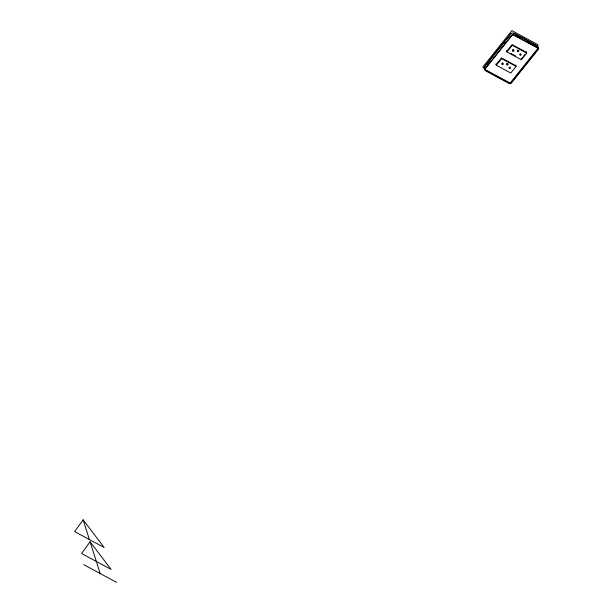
<?xml version="1.0" encoding="UTF-8"?>
<svg xmlns="http://www.w3.org/2000/svg" width="613" height="613" viewBox="0 0 613 613"><rect width="100%" height="100%" fill="white"/><g stroke="black" fill="none" stroke-linecap="round" stroke-linejoin="round"><path stroke-width="0.92" d="M83.13 519.809L74.633 531.578L104.141 547.493L83.13 519.809L89.383 539.532M90.08 541.723L81.583 553.493L111.091 569.408L90.08 541.723L96.341 561.454M484.691 69.545A2.069 1.716 -17.6 0 1 484.262 67.154L510.874 33.868A2.069 1.716 -17.6 0 1 513.725 33.24A276.302 96.31 38.7 0 1 537.494 46.059A2.069 1.716 -17.6 0 1 537.923 48.458M487.511 65.162L488.691 63.691M489.864 62.22L491.044 60.748M504.583 43.814L505.763 42.343M496.116 64.603L501.442 57.944L515.862 65.729M506.759 51.285L512.085 44.634L526.513 52.412M496.323 65.262L501.649 58.603L516.069 66.38L510.752 73.039L496.323 65.262L495.909 63.944M506.974 51.944L512.292 45.293L526.72 53.07L521.395 59.729L506.974 51.944L506.553 50.634M521.188 59.07L522.368 57.591M523.556 56.112L524.736 54.634M536.927 46.282L538.107 44.795L511.886 30.65L482.845 66.955L484.485 67.844M513.725 33.24L537.494 46.059M516.016 35.868L520.085 38.067M527.41 42.021L529.042 42.895M533.111 45.094L534.743 45.967M510.767 53.454L515.579 56.044M83.774 564.665L116.554 582.35M526.299 51.753L526.72 53.07M515.656 65.07L516.069 66.38M96.685 562.55L100.164 573.507M506.851 63.637A0.774 0.644 -17.6 0 1 507.411 63.453M502.047 63.193A0.774 0.644 -17.6 0 1 502.606 63.001M484.262 67.154A494.354 214.32 -61.7 0 1 510.874 33.868M537.18 47.285A1.379 1.149 -17.6 0 1 537.471 48.902L510.974 82.035A1.379 1.149 -17.6 0 1 509.051 82.464L485.442 69.729A1.379 1.149 -17.6 0 1 484.891 68.717M517.502 50.327A0.774 0.644 -17.6 0 1 518.062 50.136M512.698 49.875A0.774 0.644 -17.6 0 1 513.257 49.691M511.564 35.416L485.006 68.633A1.755 1.456 -17.6 0 0 485.366 70.664L509.058 83.445A1.755 1.456 -17.6 0 0 511.48 82.908L538.038 49.699A1.755 1.456 -17.6 0 0 537.678 47.668L513.985 34.887A1.755 1.456 -17.6 0 0 511.564 35.416M511.863 35.638L485.366 68.763A1.379 1.149 -17.6 0 0 485.649 70.388L509.257 83.115A1.379 1.149 -17.6 0 0 511.181 82.694L537.678 49.561A1.379 1.149 -17.6 0 0 537.386 47.944L513.786 35.209A1.379 1.149 -17.6 0 0 511.863 35.638M509.526 68.395A0.774 0.644 -17.6 0 0 510.56 67.599A0.774 0.644 -17.6 0 0 509.326 67.3A0.774 0.644 -17.6 0 0 509.526 68.395M507.12 64.955A0.774 0.644 -17.6 0 0 508.146 64.158A0.774 0.644 -17.6 0 0 506.92 63.859A0.774 0.644 -17.6 0 0 507.12 64.955M502.315 64.503A0.774 0.644 -17.6 0 0 503.342 63.706A0.774 0.644 -17.6 0 0 502.116 63.407A0.774 0.644 -17.6 0 0 502.315 64.503M520.176 55.086A0.774 0.644 -17.6 0 0 521.203 54.289A0.774 0.644 -17.6 0 0 519.977 53.99A0.774 0.644 -17.6 0 0 520.176 55.086M517.763 51.645A0.774 0.644 -17.6 0 0 518.797 50.848A0.774 0.644 -17.6 0 0 517.571 50.542A0.774 0.644 -17.6 0 0 517.763 51.645M512.958 51.193A0.774 0.644 -17.6 0 0 513.993 50.396A0.774 0.644 -17.6 0 0 512.767 50.097A0.774 0.644 -17.6 0 0 512.958 51.193"/></g></svg>
